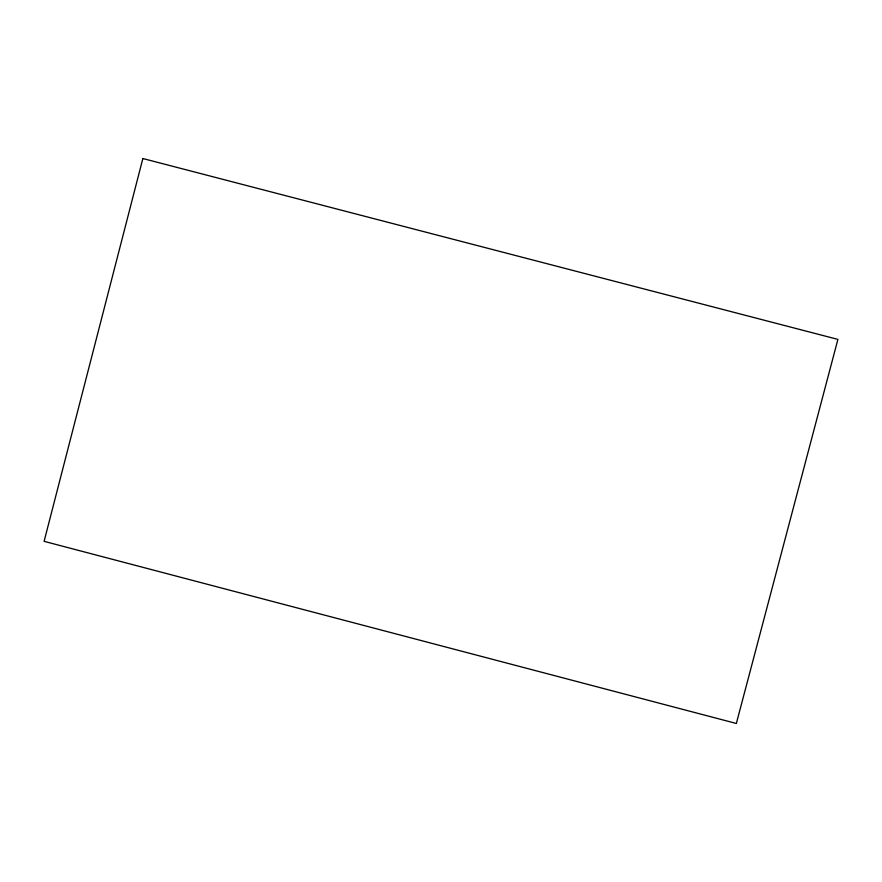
<?xml version="1.0" encoding="UTF-8"?>
<svg xmlns="http://www.w3.org/2000/svg" width="882" height="882" viewBox="0 0 882 882"><rect width="100%" height="100%" fill="white"/><g stroke="black" fill="none" stroke-linecap="round" stroke-linejoin="round"><path stroke-width="1.32" d="M142.862 158.528L44.1 541.339L736.349 723.472L837.9 339.394L142.862 158.528"/></g></svg>
